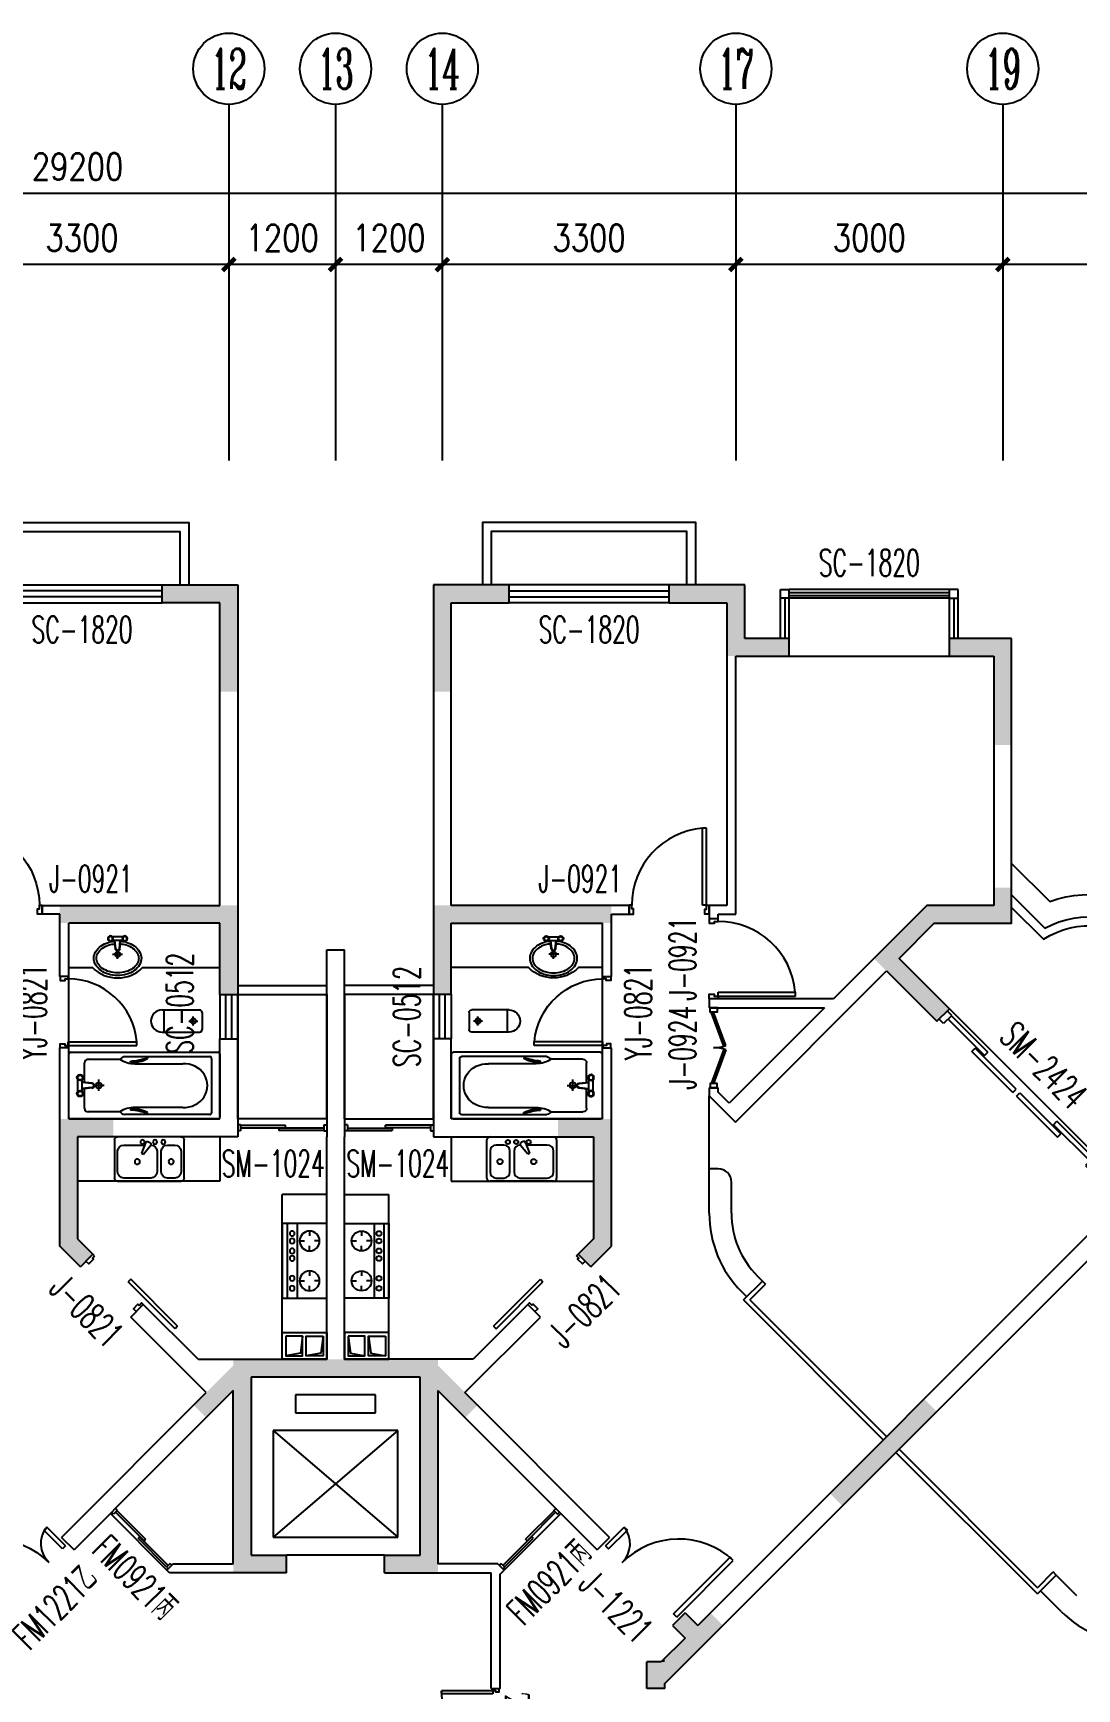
# Model space of a CAD drawing. Header units: millimetres. Extents: x 1419 to 57277, y 397 to 33224.
# Drawn here: x 30777 to 42510, y 14620 to 33224 of the extents above; entities that cross this region are included whole.
import ezdxf
from ezdxf.enums import TextEntityAlignment as Align

# ---------------------------------------------------------------- set-up
doc = ezdxf.new("R2010")
doc.units = ezdxf.units.MM
for name, color, linetype in [('AXIS', 3, 'Continuous'), ('AXIS_TEXT', 7, 'Continuous'), ('COLM', 1, 'Continuous'), ('GROUND', 2, 'Continuous'), ('PUB_WINDW', 7, 'Continuous'), ('STAIR', 2, 'Continuous'), ('WA-GJ', 254, 'Continuous'), ('WALL', 255, 'Continuous'), ('WC', 4, 'Continuous'), ('WINDOW', 2, 'Continuous')]:
    doc.layers.add(name, color=color, linetype=linetype)
doc.styles.add('_TXT', font='SIMPLEX.shx', dxfattribs={"width": 0.6})
doc.styles.add('COMPLEX', font='COMPLEX')
doc.styles.add('DIM_FONT', font='SIMPLEX', dxfattribs={"width": 0.8})
doc.styles.add('HZ_TXT', font='TXT.shx', dxfattribs={"width": 0.6, "bigfont": 'hztxt.shx'})
doc.styles.add('ROMANS', font='romans.shx', dxfattribs={"width": 0.7})
doc.styles.add('SIMPLEX', font='SIMPLEX.SHX')
doc.dimstyles.new('AXIS', dxfattribs={"dimtxt": 300, "dimasz": 1, "dimexe": 250, "dimexo": 300, "dimgap": 0.09, "dimtad": 1, "dimdec": 0, "dimzin": 0, "dimdsep": 46, "dimtxsty": 'DIM_FONT', "dimblk": '_DIMX', "dimcen": 0.09, "dimse1": 1, "dimse2": 1, "dimclrt": 7, "dimadec": 0, "dimazin": 0, "dimtfac": 1, "dimtdec": 0, "dimtix": 1, "dimtmove": 2, "dimatfit": 3, "dimldrblk": '_DIMX', "dimfxl": 1, "dimtolj": 1, "dimtzin": 0, "dimarcsym": 0})
doc.dimstyles.new('DIMN', dxfattribs={"dimtxt": 300, "dimasz": 1, "dimexe": 250, "dimexo": 300, "dimgap": 0.09, "dimtad": 1, "dimdec": 0, "dimzin": 0, "dimdsep": 46, "dimtxsty": 'DIM_FONT', "dimblk": '_DIMX', "dimcen": 0.09, "dimclrt": 7, "dimadec": 0, "dimazin": 0, "dimtfac": 1, "dimtdec": 0, "dimtix": 1, "dimtmove": 2, "dimatfit": 3, "dimldrblk": '_DIMX', "dimfxl": 1, "dimtolj": 1, "dimtzin": 0, "dimarcsym": 0})

# ---------------------------------------------------------------- blocks, each defined once
blk = doc.blocks.new('_AXISO')
blk.add_circle((0, 0), 0.5)
at = {"layer": 'AXIS_TEXT', "style": 'COMPLEX', "width": 1.041667}
blk.add_attdef('A', text='', height=0.56, dxfattribs=at).set_placement((-0.25, -0.28), (0.25, -0.28), align=Align.FIT)
blk = doc.blocks.new('_DIMX')
at = {"const_width": 50}
blk.add_lwpolyline([(-70, -70), (70, 70)], dxfattribs=at)
blk = doc.blocks.new('*D76')
at = {"color": 0, "linetype": 'ByBlock', "transparency": 16777216}
blk.add_line((190599, 15900), (187601, 15900), dxfattribs=at)
at = {"layer": 'DEFPOINTS', "color": 0, "linetype": 'ByBlock', "transparency": 16777216}
for p in [(187600, 15900), (187600, 13700), (190600, 13700)]:
    blk.add_point(p, dxfattribs=at)
at = {"color": 0, "linetype": 'ByBlock', "transparency": 16777216, "rotation": 180}
blk.add_blockref('_DIMX', (187600, 15900), dxfattribs=at)
at = {"color": 0, "linetype": 'ByBlock', "transparency": 16777216}
blk.add_blockref('_DIMX', (190600, 15900), dxfattribs=at)
at = {"color": 7, "linetype": 'ByBlock', "transparency": 16777216, "insert": (189100, 16200), "char_height": 300, "attachment_point": 5, "style": 'DIM_FONT'}
blk.add_mtext('\\A1;3000', dxfattribs=at)
blk = doc.blocks.new('*D74')
at = {"color": 0, "linetype": 'ByBlock', "transparency": 16777216}
for p, q in [((165600, 14000), (165600, 16950)), ((194800, 14000), (194800, 16950)), ((194799, 16700), (165601, 16700))]:
    blk.add_line(p, q, dxfattribs=at)
at = {"layer": 'DEFPOINTS', "color": 0, "linetype": 'ByBlock', "transparency": 16777216}
for p in [(165600, 16700), (165600, 13700), (194800, 13700)]:
    blk.add_point(p, dxfattribs=at)
at = {"color": 0, "linetype": 'ByBlock', "transparency": 16777216, "rotation": 180}
blk.add_blockref('_DIMX', (165600, 16700), dxfattribs=at)
at = {"color": 0, "linetype": 'ByBlock', "transparency": 16777216}
blk.add_blockref('_DIMX', (194800, 16700), dxfattribs=at)
at = {"color": 7, "linetype": 'ByBlock', "transparency": 16777216, "insert": (180200, 17000), "char_height": 300, "attachment_point": 5, "style": 'DIM_FONT'}
blk.add_mtext('\\A1;29200', dxfattribs=at)
blk = doc.blocks.new('_A8JZH')
for p, q in [((-0.467, -0.056), (-0.467, -1.021)), ((-0.467, -0.056), (-0.417, -0.056)), ((-0.417, -0.056), (-0.417, -1.021)), ((-0.467, -1.021), (-0.417, -1.021))]:
    blk.add_line(p, q)
for points in [[(-0.5, -0.056), (-0.5, 0.056), (-0.444, 0.056), (-0.444, -0.006), (-0.467, -0.006), (-0.467, -0.056)], [(0.5, -0.056), (0.5, 0.056), (0.444, 0.056), (0.444, -0.011), (0.467, -0.011), (0.467, -0.056)]]:
    blk.add_lwpolyline(points, close=True)
at = {"color": 15}
blk.add_arc((-0.5, -0.056), 0.967, 274.9454, 0, dxfattribs=at)
blk = doc.blocks.new('_A6XQE')
for p, q in [((-0.472, 0), (-0.472, -0.749)), ((-0.472, 0), (-0.43, 0)), ((-0.43, 0), (-0.43, -0.749)), ((0.43, 0), (0.43, -0.248)), ((0.472, 0), (0.43, 0)), ((0.472, 0), (0.472, -0.248)), ((0.472, -0.248), (0.43, -0.248)), ((-0.472, -0.749), (-0.43, -0.749))]:
    blk.add_line(p, q)
at = {"color": 15}
for centre, radius, start, end in [((-0.5, 0), 0.75, 272.1644, 0), ((0.5, 0), 0.25, 180, 263.4944)]:
    blk.add_arc(centre, radius, start, end, dxfattribs=at)
blk = doc.blocks.new('_A3IWM')
for p, q in [((-0.467, 0.033), (-0.5, 0.033)), ((-0.467, -0.033), (-0.467, 0.033)), ((-0.467, 0.029), (0.038, 0.029)), ((-0.467, 0.002), (0.038, 0.002)), ((0.038, 0.002), (0.038, 0.029)), ((0.467, -0.033), (0.467, 0.033)), ((0.467, 0.033), (0.5, 0.033)), ((-0.467, -0.033), (-0.5, -0.033)), ((0.467, -0.002), (-0.038, -0.002)), ((-0.038, -0.002), (-0.038, -0.029)), ((0.467, -0.029), (-0.038, -0.029)), ((0.467, -0.033), (0.5, -0.033))]:
    blk.add_line(p, q)
blk = doc.blocks.new('_E8CLH')
at = {"color": 0, "linetype": 'ByBlock'}
for p, q in [((0, 500), (840, 500)), ((0, 0), (0, 500)), ((196, 420), (196, 364)), ((644, 420), (644, 364)), ((840, 500), (840, 0)), ((84, 308), (140, 308)), ((196, 196), (196, 252)), ((308, 308), (252, 308)), ((532, 308), (588, 308)), ((644, 196), (644, 252)), ((756, 308), (700, 308)), ((840, 168), (0, 168)), ((840, 56), (0, 56)), ((840, 0), (0, 0))]:
    blk.add_line(p, q, dxfattribs=at)
for centre, radius in [((196, 308), 112), ((644, 308), 112), ((112, 112), 28), ((224, 112), 28), ((448, 112), 28), ((532, 112), 28), ((644, 112), 28), ((728, 112), 28)]:
    blk.add_circle(centre, radius, dxfattribs=at)
at = {"style": 'ROMANS', "width": 0.6, "flags": 9}
for tag in ['YSIZE', 'XSIZE']:
    blk.add_attdef(tag, (0, 0), '', height=400, rotation=0.5, dxfattribs=at)
blk = doc.blocks.new('P3050')
at = {"layer": 'WA-GJ'}
for points in [[(0, 0), (0, 300), (500, 300), (500, 0)], [(40, 40), (40, 260), (230, 260), (230, 40)], [(460, 40), (460, 260), (270, 260), (270, 40)]]:
    blk.add_lwpolyline(points, close=True, dxfattribs=at)
at = {"layer": 'WA-GJ', "color": 3}
for points in [[(40, 40), (66, 231), (230, 260)], [(270, 40), (296, 231), (460, 260)]]:
    blk.add_lwpolyline(points, dxfattribs=at)
blk = doc.blocks.new('_A13JER')
for p, q in [((-1.058, -0.2), (-0.125, -0.2)), ((-1.058, -0.25), (-1.058, -0.2)), ((-0.125, -0.25), (-0.125, -0.2)), ((-1.058, -0.25), (-0.125, -0.25))]:
    blk.add_line(p, q)
for points in [[(-0.467, -0.075), (-0.467, -0.125), (-0.5, -0.125), (-0.5, 0.014), (-0.444, 0.014), (-0.444, -0.075)], [(0.467, -0.125), (0.5, -0.125), (0.5, 0.014), (0.444, 0.014), (0.444, -0.081), (0.467, -0.081)]]:
    blk.add_lwpolyline(points, close=True)
blk = doc.blocks.new('_E3NSN')
at = {"color": 0, "linetype": 'ByBlock'}
for p, q in [((-428, 0), (428, 0)), ((-470, -558), (-470, -42)), ((-428, -196), (-428, -474)), ((-244, -112), (-344, -112)), ((-160, -474), (-160, -196)), ((-104, -196), (-104, -474)), ((79.875636, -236.492256), (-16.386348, -119.56056)), ((10.769144, -66.235428), (-8.769144, -77.515872)), ((50.98952, -80.661084), (104.124364, -222.492256)), ((344, -112), (62.730144, -112)), ((104.124364, -222.492256), (79.875636, -236.492256)), ((428, -474), (428, -196)), ((470, -42), (470, -558)), ((428, -600), (-428, -600)), ((-344, -558), (-244, -558)), ((-20, -558), (344, -558))]:
    blk.add_line(p, q, dxfattribs=at)
for centre, radius in [((-188, -70), 28), ((-76, -70), 28), ((92, -70), 28), ((-294, -335), 35), ((162, -335), 35)]:
    blk.add_circle(centre, radius, dxfattribs=at)
for centre, radius, start, end in [((-428, -42), 42, 90, 180), ((428, -42), 42, 0, 90), ((-344, -196), 84, 90, 180), ((-244, -196), 84, 0, 90), ((-20, -196), 84, 90, 180), ((5.230856, -101.764572), 28, 120, 219.462322), ((24.769144, -90.484128), 28, 20.537678, 120), ((344, -196), 84, 0, 90), ((-428, -558), 42, 180, 270), ((-344, -474), 84, 180, 270), ((-244, -474), 84, 270, 0), ((-20, -474), 84, 180, 270), ((344, -474), 84, 270, 0), ((428, -558), 42, 270, 0)]:
    blk.add_arc(centre, radius, start, end, dxfattribs=at)
at = {"style": 'ROMANS', "width": 0.6, "flags": 9}
for tag in ['YSIZE', 'XSIZE']:
    blk.add_attdef(tag, (0, 0), '', height=400, rotation=0.5, dxfattribs=at)
blk = doc.blocks.new('_WBLK')
for p, q in [((-0.5, 0.5), (0.5, 0.5)), ((0.5, 0.167), (-0.5, 0.167)), ((0.5, -0.167), (-0.5, -0.167)), ((-0.5, -0.5), (0.5, -0.5))]:
    blk.add_line(p, q)
at = {"style": 'SIMPLEX', "flags": 9}
blk.add_attdef('A', text='', height=1, dxfattribs=at).set_placement((0, 1.5), align=Align.MIDDLE)
blk = doc.blocks.new('_A5IWX')
for p, q in [((-0.027, 0.152), (-0.445, 0)), ((-0.436, -0.026), (-0.445, 0)), ((-0.018, 0.127), (-0.436, -0.026)), ((-0.018, 0.127), (-0.027, 0.152)), ((0.018, 0.127), (0.027, 0.152)), ((0.018, 0.127), (0.436, -0.026)), ((0.027, 0.152), (0.445, 0)), ((0.436, -0.026), (0.445, 0))]:
    blk.add_line(p, q)
for points in [[(-0.5, 0.045), (-0.445, 0.045), (-0.445, -0.045), (-0.5, -0.045)], [(0.5, 0.045), (0.445, 0.045), (0.445, -0.045), (0.5, -0.045)]]:
    blk.add_lwpolyline(points, close=True)
for centre, start, end in [((-0.445, 0), 0, 20), ((0.445, 0), 160, 180)]:
    blk.add_arc(centre, 0.445, start, end)
blk = doc.blocks.new('*D51')
at = {"color": 0, "linetype": 'ByBlock', "transparency": 16777216}
blk.add_line((181899, 15900), (178601, 15900), dxfattribs=at)
at = {"layer": 'DEFPOINTS', "color": 0, "linetype": 'ByBlock', "transparency": 16777216}
for p in [(178600, 15900), (178600, 13700), (181900, 13700)]:
    blk.add_point(p, dxfattribs=at)
at = {"color": 0, "linetype": 'ByBlock', "transparency": 16777216, "rotation": 180}
blk.add_blockref('_DIMX', (178600, 15900), dxfattribs=at)
at = {"color": 0, "linetype": 'ByBlock', "transparency": 16777216}
blk.add_blockref('_DIMX', (181900, 15900), dxfattribs=at)
at = {"color": 7, "linetype": 'ByBlock', "transparency": 16777216, "insert": (180250, 16200), "char_height": 300, "attachment_point": 5, "style": 'DIM_FONT'}
blk.add_mtext('\\A1;3300', dxfattribs=at)
blk = doc.blocks.new('_E9UKO')
for p, q in [((-60, 197), (60, 197)), ((-60, 155), (60, 155)), ((59, 0), (-54, 0)), ((-25, 62), (-35, 155)), ((-20, 63), (-30, 155)), ((0, -52), (0, 49)), ((20, 63), (30, 155)), ((25, 62), (35, 155))]:
    blk.add_line(p, q)
for points in [[(-34, 147, 0.047489), (-104, 134, 0.082314), (-186, 94, 0.106842), (-247, 28, 0.13438), (-267, -45, 0.13438), (-247, -117, 0.106842), (-186, -183, 0.082314), (-104, -223, 0.07067), (0, -238, 0.07067), (104, -223, 0.082314), (186, -183, 0.106842), (247, -117, 0.13438), (267, -45, 0.13438)], [(-31, 117, 0.047962), (-95, 105, 0.082314), (-169, 70, 0.106842), (-222, 13, 0.13438), (-237, -45, 0.13438), (-222, -102, 0.106842), (-169, -159, 0.082314), (-95, -194, 0.07067), (0, -208, 0.07067), (95, -194, 0.082314), (169, -159, 0.106842), (222, -102, 0.13438), (237, -45, 0.13438)], [(237, -45, 0.13438), (222, 13, 0.106842), (169, 70, 0.082314), (95, 105, 0.047923), (31, 117, 0.048274)], [(267, -45, 0.13438), (247, 28, 0.106842), (186, 94, 0.082314), (104, 134, 0.047453), (34, 147, 0.048274)]]:
    blk.add_lwpolyline(points, format="xyb")
for centre, radius in [((-81, 176), 30.2), ((-81, 176), 23.5), ((81, 176), 30.2), ((81, 176), 23.5), ((0, 0), 29.7)]:
    blk.add_circle(centre, radius)
for radius in [24.8, 19.8]:
    blk.add_arc((0, 63), radius, 180, 0)
at = {"style": 'DIM_FONT', "width": 0.8, "flags": 9}
for tag in ['XSIZE', 'YSIZE']:
    blk.add_attdef(tag, (0, 0), '', height=0.5, dxfattribs=at)
blk = doc.blocks.new('*D48')
at = {"color": 0, "linetype": 'ByBlock', "transparency": 16777216}
blk.add_line((184299, 15900), (183101, 15900), dxfattribs=at)
at = {"layer": 'DEFPOINTS', "color": 0, "linetype": 'ByBlock', "transparency": 16777216}
for p in [(183100, 15900), (183100, 13700), (184300, 13700)]:
    blk.add_point(p, dxfattribs=at)
at = {"color": 0, "linetype": 'ByBlock', "transparency": 16777216, "rotation": 180}
blk.add_blockref('_DIMX', (183100, 15900), dxfattribs=at)
at = {"color": 0, "linetype": 'ByBlock', "transparency": 16777216}
blk.add_blockref('_DIMX', (184300, 15900), dxfattribs=at)
at = {"color": 7, "linetype": 'ByBlock', "transparency": 16777216, "insert": (183700, 16200), "char_height": 300, "attachment_point": 5, "style": 'DIM_FONT'}
blk.add_mtext('\\A1;1200', dxfattribs=at)
blk = doc.blocks.new('*D47')
at = {"color": 0, "linetype": 'ByBlock', "transparency": 16777216}
blk.add_line((183099, 15900), (181901, 15900), dxfattribs=at)
at = {"layer": 'DEFPOINTS', "color": 0, "linetype": 'ByBlock', "transparency": 16777216}
for p in [(181900, 15900), (181900, 13700), (183100, 13700)]:
    blk.add_point(p, dxfattribs=at)
at = {"color": 0, "linetype": 'ByBlock', "transparency": 16777216, "rotation": 180}
blk.add_blockref('_DIMX', (181900, 15900), dxfattribs=at)
at = {"color": 0, "linetype": 'ByBlock', "transparency": 16777216}
blk.add_blockref('_DIMX', (183100, 15900), dxfattribs=at)
at = {"color": 7, "linetype": 'ByBlock', "transparency": 16777216, "insert": (182500, 16200), "char_height": 300, "attachment_point": 5, "style": 'DIM_FONT'}
blk.add_mtext('\\A1;1200', dxfattribs=at)
blk = doc.blocks.new('*D46')
at = {"color": 0, "linetype": 'ByBlock', "transparency": 16777216}
blk.add_line((187599, 15900), (184301, 15900), dxfattribs=at)
at = {"layer": 'DEFPOINTS', "color": 0, "linetype": 'ByBlock', "transparency": 16777216}
for p in [(184300, 15900), (184300, 13700), (187600, 13700)]:
    blk.add_point(p, dxfattribs=at)
at = {"color": 0, "linetype": 'ByBlock', "transparency": 16777216, "rotation": 180}
blk.add_blockref('_DIMX', (184300, 15900), dxfattribs=at)
at = {"color": 0, "linetype": 'ByBlock', "transparency": 16777216}
blk.add_blockref('_DIMX', (187600, 15900), dxfattribs=at)
at = {"color": 7, "linetype": 'ByBlock', "transparency": 16777216, "insert": (185950, 16200), "char_height": 300, "attachment_point": 5, "style": 'DIM_FONT'}
blk.add_mtext('\\A1;3300', dxfattribs=at)
blk = doc.blocks.new('_A2FPW')
for p, q in [((-0.4697, 0.0268), (-0.5, 0.0268)), ((-0.4697, 0.0268), (-0.4697, -0.0268)), ((-0.4697, 0.0253), (-0.2292, 0.0253)), ((-0.4697, 0.0031), (-0.2292, 0.0031)), ((-0.2292, 0.0031), (-0.2292, 0.0253)), ((0.2292, 0.0031), (0.2292, 0.0253)), ((0.4697, 0.0253), (0.2292, 0.0253)), ((0.4697, 0.0031), (0.2292, 0.0031)), ((0.4697, 0.0268), (0.5, 0.0268)), ((0.4697, 0.0268), (0.4697, -0.0268)), ((-0.4697, -0.0268), (-0.5, -0.0268)), ((-0.0125, -0.0031), (-0.2833, -0.0031)), ((-0.2833, -0.0253), (-0.2833, -0.0031)), ((-0.0125, -0.0253), (-0.2833, -0.0253)), ((-0.0125, -0.0253), (-0.0125, -0.0031)), ((0.0125, -0.0031), (0.2833, -0.0031)), ((0.0125, -0.0253), (0.0125, -0.0031)), ((0.0125, -0.0253), (0.2833, -0.0253)), ((0.2833, -0.0253), (0.2833, -0.0031)), ((0.4697, -0.0268), (0.5, -0.0268))]:
    blk.add_line(p, q)
blk = doc.blocks.new('*D31')
at = {"color": 0, "linetype": 'ByBlock', "transparency": 16777216}
blk.add_line((194799, 15900), (190601, 15900), dxfattribs=at)
at = {"layer": 'DEFPOINTS', "color": 0, "linetype": 'ByBlock', "transparency": 16777216}
for p in [(190600, 15900), (190600, 13700), (194800, 13700)]:
    blk.add_point(p, dxfattribs=at)
at = {"color": 0, "linetype": 'ByBlock', "transparency": 16777216, "rotation": 180}
blk.add_blockref('_DIMX', (190600, 15900), dxfattribs=at)
at = {"color": 0, "linetype": 'ByBlock', "transparency": 16777216}
blk.add_blockref('_DIMX', (194800, 15900), dxfattribs=at)
at = {"color": 7, "linetype": 'ByBlock', "transparency": 16777216, "insert": (192700, 16200), "char_height": 300, "attachment_point": 5, "style": 'DIM_FONT'}
blk.add_mtext('\\A1;4200', dxfattribs=at)
blk = doc.blocks.new('_A9IZU')
for p, q in [((-0.48, -0.028), (-0.45, -0.028)), ((-0.48, -0.028), (-0.48, -0.508)), ((-0.45, -0.028), (-0.45, -0.508)), ((0.48, -0.028), (0.45, -0.028)), ((0.45, -0.028), (0.45, -0.508)), ((0.48, -0.028), (0.48, -0.508)), ((-0.48, -0.508), (-0.45, -0.508)), ((0.48, -0.508), (0.45, -0.508))]:
    blk.add_line(p, q)
for points in [[(-0.5, 0.028), (-0.467, 0.028), (-0.467, 0.002), (-0.48, 0.002), (-0.48, -0.028), (-0.5, -0.028)], [(0.5, 0.028), (0.467, 0.028), (0.467, 0.002), (0.48, 0.002), (0.48, -0.028), (0.5, -0.028)]]:
    blk.add_lwpolyline(points, close=True)
at = {"color": 15}
for centre, start, end in [((-0.48, -0.028), 270, 0), ((0.48, -0.028), 180, 270)]:
    blk.add_arc(centre, 0.48, start, end, dxfattribs=at)
blk = doc.blocks.new('_E2OIE')
for p, q in [((20, 0), (730, 0)), ((0, -1679), (0, -21)), ((120, -178), (339, -178)), ((309, -103), (441, -103)), ((309, -153), (441, -153)), ((348, -262), (336, -153)), ((353, -261), (341, -153)), ((397, -261), (409, -153)), ((402, -262), (414, -153)), ((411, -178), (630, -178)), ((750, -21), (750, -1679)), ((80, -574), (80, -220)), ((442, -336), (317, -336)), ((377, -397), (377, -278)), ((670, -220), (670, -574)), ((50, -1585), (50, -626)), ((112, -695), (100, -695)), ((130, -1282), (130, -744)), ((620, -744), (620, -1282)), ((638, -695), (650, -695)), ((700, -626), (700, -1585)), ((62, -884), (72, -884)), ((688, -884), (678, -884)), ((680, -1607), (70, -1607)), ((730, -1700), (20, -1700))]:
    blk.add_line(p, q)
for centre, major_axis, start_param, end_param in [((20, -21), (0, 21.3), 0, 1.570796), ((120, -220), (0, 42.5), 0, 1.570796), ((630, -220), (0, 42.5), 4.712389, 6.283185), ((730, -21), (0, 21.3), -1.570796, 0), ((375, -261), (0, 29.2), 1.570796, 4.712389), ((375, -261), (0, 23.4), 1.570796, 4.712389), ((214, -696), (0, 188), 0.860776, 1.189936), ((-625, -627), (0, 774), 4.374402, 4.625021), ((-175, -727), (0, 306), 4.170788, 4.814663), ((-154, -745), (0, 301), -1.568925, -0.968011), ((904, -745), (0, 301), 0.968011, 1.568925), ((925, -727), (0, 306), 1.468522, 2.112397), ((1375, -627), (0, 774), 1.658164, 1.908783), ((536, -696), (0, 188), -1.189936, -0.860776), ((375, -1298), (0, 261), 1.508893, 4.774293), ((70, -1585), (0, 21.3), 1.570796, 3.141593), ((680, -1585), (0, 21.2), 3.141593, 4.712389), ((20, -1679), (0, 21.3), 1.570796, 3.141593), ((730, -1679), (0, 21.3), 3.141593, 4.712389)]:
    blk.add_ellipse(centre, major_axis=major_axis, ratio=0.941176, start_param=start_param, end_param=end_param)
for centre, major_axis in [((285, -128), (0, 35.6)), ((285, -128), (0, 27.7)), ((465, -128), (0, 35.6)), ((465, -128), (0, 27.7)), ((377, -336), (0, 35.1))]:
    blk.add_ellipse(centre, major_axis=major_axis, ratio=0.941176)
at = {"style": 'DIM_FONT', "width": 0.8, "flags": 9}
for tag in ['XSIZE', 'YSIZE']:
    blk.add_attdef(tag, (0, 0), '', height=0.5, dxfattribs=at)
blk = doc.blocks.new('_A1XUY')
for p, q in [((0.417, 0.056), (0.417, 1.021)), ((0.467, 1.021), (0.417, 1.021)), ((0.467, 0.056), (0.467, 1.021)), ((0.467, 0.056), (0.417, 0.056))]:
    blk.add_line(p, q)
for points in [[(-0.5, 0.056), (-0.5, -0.056), (-0.444, -0.056), (-0.444, 0.011), (-0.467, 0.011), (-0.467, 0.056)], [(0.5, 0.056), (0.5, -0.056), (0.444, -0.056), (0.444, 0.006), (0.467, 0.006), (0.467, 0.056)]]:
    blk.add_lwpolyline(points, close=True)
at = {"color": 15}
blk.add_arc((0.5, 0.056), 0.967, 94.9454, 180, dxfattribs=at)
blk = doc.blocks.new('_E3KWO')
for p, q in [((-95, 0), (95, 0)), ((-125, -450), (-125, -30)), ((50, -100), (-50, -100)), ((0, -150), (0, -50)), ((125, -450), (125, -30)), ((-125, -430), (125, -430))]:
    blk.add_line(p, q)
blk.add_circle((0, -100), 30)
for centre, radius, start, end in [((-95, -30), 30, 90, 180), ((95, -30), 30, 0, 90), ((0, -450), 125, 180, 0)]:
    blk.add_arc(centre, radius, start, end)
blk = doc.blocks.new('1T4F62')
at = {"layer": 'AXIS'}
for p, q in [((16200, 4000), (16200, 0)), ((17400, 4000), (17400, 0)), ((18600, 4000), (18600, 0)), ((21900, 4000), (21900, 0)), ((24900, 4000), (24900, 0))]:
    blk.add_line(p, q, dxfattribs=at)
at = {"layer": 'COLM'}
blk.add_line((24158.1, -6302.6), (24299.5, -6161.2), dxfattribs=at)
for points in [[(15450, -1600), (15450, -1400), (16300, -1600), (16300, -1400)], [(19350, -1600), (19350, -1400), (18500, -1600), (18500, -1400)], [(21800, -1600), (21800, -1400), (21150, -1600), (21150, -1400)], [(22000, -2200), (21800, -2200), (22000, -1400), (21800, -1400)], [(16300, -1600), (16100, -1600), (16300, -2600), (16100, -2600)], [(18500, -1600), (18700, -1600), (18500, -2600), (18700, -2600)], [(22499.4, -2200), (22499.4, -2000), (21999.4, -2200), (21999.4, -2000)], [(24800, -2200), (24800, -2000), (24300, -2200), (24300, -2000)], [(24800, -3200), (25000, -3200), (24800, -2000), (25000, -2000)], [(25000, -4800), (24800, -4800), (25000, -5200), (24800, -5200)], [(14300, -5200), (14300, -5000), (16300, -5200), (16300, -5000)], [(20500, -5200), (20500, -5000), (18500, -5200), (18500, -5000)], [(24129.3, -5200), (24046.4, -5000), (23733.8, -5595.5), (23592.4, -5454.1)], [(24800, -5200), (24800, -5000), (24129.3, -5200), (24046.4, -5000)], [(16300, -5100), (16100, -5100), (16300, -6000), (16100, -6000)], [(18500, -5100), (18700, -5100), (18500, -6000), (18700, -6000)], [(24158.1, -6302.6), (23451, -5595.5), (24299.5, -6161.2), (23592.4, -5454.1)], [(14500, -7400), (14300, -7400), (14500, -8746.4), (14300, -8829.3)], [(14300, -7600), (14300, -7400), (14900, -7600), (14900, -7400)], [(20500, -7600), (20500, -7400), (19900, -7600), (19900, -7400)], [(20300, -7400), (20500, -7400), (20300, -8746.4), (20500, -8829.3)], [(14500, -8746.4), (14300, -8829.3), (14672.5, -8918.9), (14531, -9060.3)], [(20300, -8746.4), (20500, -8829.3), (20127.5, -8918.9), (20269, -9060.3)], [(15803.8, -10616), (16250, -10169.8), (15945.2, -10757.4), (16250, -10452.6)], [(16250, -10300), (16250, -10100), (18550, -10300), (18550, -10100)], [(18996.2, -10616), (18550, -10169.8), (18854.8, -10757.4), (18550, -10452.6)], [(16450, -12500), (16250, -12500), (16450, -10300), (16250, -10300)], [(18550, -10300), (18350, -10300), (18550, -12500), (18350, -12500)], [(22956, -11605.9), (24016.6, -10545.2), (23097.4, -11747.3), (24158.1, -10686.7)], [(16850, -12500), (16850, -12300), (16450, -12500), (16450, -12300)], [(17950, -12500), (17950, -12300), (18350, -12500), (18350, -12300)], [(21100, -13461.9), (21100, -13744.7), (21612.5, -12949.4), (21753.9, -13090.8)], [(21188.2, -13090.8), (21329.6, -12949.4), (21329.6, -13232.2), (21471.1, -13090.8)], [(21100, -13500), (21100, -13800), (20900, -13500), (20900, -13800)], [(21100, -13461.9), (21100, -13500), (21061.9, -13500)]]:
    blk.add_solid(points, dxfattribs=at)
at = {"layer": 'GROUND'}
for p, q in [((14400, -6600), (14400, -5800)), ((20400, -6600), (20400, -5800)), ((14868.5, -11834.2), (15504.9, -12470.5)), ((19931.5, -11834.2), (19295.1, -12470.5))]:
    blk.add_line(p, q, dxfattribs=at)
at = {"layer": 'STAIR'}
for p, q in [((16300, -5900), (17300, -5900)), ((18500, -5900), (17500, -5900)), ((17850, -10500), (16950, -10500)), ((16950, -10500), (16950, -10700)), ((17850, -10700), (17850, -10500)), ((16950, -10700), (17850, -10700)), ((16700, -10900), (16700, -12100)), ((18100, -10900), (16700, -12100)), ((16700, -10900), (18100, -12100)), ((18100, -10900), (16700, -10900)), ((18100, -12100), (18100, -10900)), ((16700, -12100), (18100, -12100)), ((17950, -12300), (16850, -12300))]:
    blk.add_line(p, q, dxfattribs=at)
for points in [[(25000, -4528.2), (25428.8, -4957, -0.6367145), (27094.6, -6622.9), (27393.1, -6921.3), (27180.9, -7133.5), (27304.7, -7257.2)], [(25000, -4881.8), (25373.4, -5255.2, -0.745356), (26796.4, -6678.2), (27039.5, -6921.3), (26827.4, -7133.5), (27127.9, -7434)]]:
    blk.add_lwpolyline(points, format="xyb", dxfattribs=at)
blk.add_lwpolyline([(25000, -5023.2), (25357.5, -5380.7, -0.8075729), (26670.9, -6694.1), (26898.1, -6921.3), (26686, -7133.5), (27057.2, -7504.7), (26350.1, -8211.8), (23733.8, -5595.5), (24129.3, -5200), (25000, -5200)], format="xyb", close=True, dxfattribs=at)
for points in [[(16300, -6000), (17300, -6000), (17300, -7400), (16300, -7400)], [(18500, -6000), (17500, -6000), (17500, -7400), (18500, -7400)]]:
    blk.add_lwpolyline(points, close=True, dxfattribs=at)
at = {"layer": 'WALL'}
for p, q in [((15450, -1400), (16300, -1400)), ((15450, -1600), (15450, -1400)), ((16300, -1400), (16300, -6000)), ((18500, -1400), (18500, -6000)), ((19350, -1400), (18500, -1400)), ((19350, -1600), (19350, -1400)), ((21150, -1600), (21150, -1400)), ((22000, -1400), (21150, -1400)), ((22000, -2000), (22000, -1400)), ((16100, -1600), (15450, -1600)), ((16100, -5000), (16100, -1600)), ((18700, -5000), (18700, -1600)), ((18700, -1600), (19350, -1600)), ((21150, -1600), (21800, -1600)), ((21800, -1600), (21800, -5000)), ((22500, -2000), (22000, -2000)), ((22500, -2200), (22500, -2000)), ((25000, -2000), (24300, -2000)), ((24300, -2200), (24300, -2000)), ((25000, -5200), (25000, -2000)), ((21900, -2200), (22500, -2200)), ((21900, -5100), (21900, -2200)), ((24300, -2200), (24800, -2200)), ((24800, -2200), (24800, -5000)), ((14100, -5000), (16100, -5000)), ((14100, -5100), (14100, -5000)), ((20700, -5000), (18700, -5000)), ((20700, -5100), (20700, -5000)), ((21600, -5100), (21600, -5000)), ((21800, -5000), (21600, -5000)), ((24046.4, -5000), (22996.4, -6050)), ((24800, -5000), (24046.4, -5000)), ((14300, -5100), (14100, -5100)), ((14300, -5800), (14300, -5100)), ((16100, -5200), (14400, -5200)), ((14400, -5800), (14400, -5200)), ((16100, -6000), (16100, -5200)), ((18700, -6000), (18700, -5200)), ((18700, -5200), (20400, -5200)), ((20400, -5800), (20400, -5200)), ((20500, -5100), (20700, -5100)), ((20500, -5800), (20500, -5100)), ((21600, -5100), (21600, -5150)), ((21700, -5150), (21600, -5150)), ((21700, -5150), (21700, -5100)), ((21700, -5100), (21900, -5100)), ((23733.8, -5595.5), (24129.3, -5200)), ((24129.3, -5200), (25000, -5200)), ((17300, -7400), (17300, -5500)), ((17300, -5500), (17500, -5500)), ((17500, -7400), (17500, -5500)), ((21894.7, -7434.6), (23592.4, -5736.9)), ((23592.4, -5736.9), (24158.1, -6302.6)), ((24299.5, -6161.2), (23733.8, -5595.5)), ((14400, -5800), (14300, -5800)), ((20400, -5800), (20500, -5800)), ((16100, -6000), (16300, -6000)), ((18700, -6000), (18500, -6000)), ((21700, -6050), (21600, -6050)), ((21600, -6050), (21600, -6150)), ((22996.4, -6050), (21700, -6050)), ((21700, -6150), (21600, -6150)), ((21700, -6150), (22896.4, -6150)), ((22896.4, -6150), (21824, -7222.5)), ((24158.1, -6302.6), (24299.5, -6161.2)), ((16100, -6500), (16300, -6500)), ((16100, -7400), (16100, -6500)), ((16300, -6500), (16300, -7400)), ((18700, -6500), (18500, -6500)), ((18500, -6500), (18500, -7400)), ((18700, -7400), (18700, -6500)), ((14300, -8829.3), (14300, -6600)), ((14400, -6600), (14300, -6600)), ((14400, -7400), (14400, -6600)), ((20400, -7400), (20400, -6600)), ((20400, -6600), (20500, -6600)), ((20500, -8829.3), (20500, -6600)), ((21700, -7050), (21600, -7050)), ((21600, -7050), (21600, -7139.9)), ((21700, -7098.5), (21700, -7050)), ((21600, -7139.9), (21894.7, -7434.6)), ((21824, -7222.5), (21700, -7098.5)), ((14400, -7400), (16100, -7400)), ((16300, -7400), (16300, -7600)), ((17300, -7400), (17300, -7600)), ((17500, -7400), (17500, -7600)), ((18500, -7400), (18500, -7600)), ((20400, -7400), (18700, -7400)), ((14500, -7600), (14500, -8746.4)), ((16300, -7600), (14500, -7600)), ((17300, -10100), (17300, -7600)), ((17500, -10100), (17500, -7600)), ((18500, -7600), (20300, -7600)), ((20300, -7600), (20300, -8746.4)), ((21100, -13744.7), (26774.4, -8070.4)), ((26208.7, -8353.2), (21471.1, -13090.8)), ((14531, -9060.3), (14300, -8829.3)), ((14500, -8746.4), (14672.5, -8918.9)), ((14531, -9060.3), (14672.5, -8918.9)), ((20300, -8746.4), (20127.5, -8918.9)), ((20269, -9060.3), (20127.5, -8918.9)), ((20269, -9060.3), (20500, -8829.3)), ((15096.7, -9626), (15238.1, -9484.6)), ((15238.1, -9484.6), (15853.6, -10100)), ((19561.9, -9484.6), (18946.4, -10100)), ((19703.3, -9626), (19561.9, -9484.6)), ((15945.2, -10474.5), (15096.7, -9626)), ((18854.8, -10474.5), (19703.3, -9626)), ((15853.6, -10100), (17300, -10100)), ((18946.4, -10100), (17500, -10100)), ((16450, -10300), (16450, -12300)), ((18350, -10300), (16450, -10300)), ((18350, -12300), (18350, -10300)), ((14318.9, -12100.9), (15945.2, -10474.5)), ((16250, -10452.6), (14939.2, -11763.4)), ((16250, -12400), (16250, -10452.6)), ((18550, -10452.6), (18550, -12400)), ((18550, -10452.6), (19860.8, -11763.4)), ((20481.1, -12100.9), (18854.8, -10474.5)), ((14868.5, -11834.2), (14460.3, -12242.3)), ((14939.2, -11763.4), (14868.5, -11834.2)), ((19860.8, -11763.4), (19931.5, -11834.2)), ((19931.5, -11834.2), (20339.7, -12242.3)), ((14318.9, -12100.9), (14460.3, -12242.3)), ((20481.1, -12100.9), (20339.7, -12242.3)), ((15575.4, -12400), (15504.9, -12470.5)), ((15575.4, -12400), (16250, -12400)), ((15575.6, -12399.8), (15575.7, -12400)), ((16450, -12300), (16850, -12300)), ((16850, -12500), (16850, -12300)), ((17950, -12300), (18350, -12300)), ((17950, -12500), (17950, -12300)), ((19224.3, -12400), (18550, -12400)), ((19224.4, -12399.8), (19224.3, -12400)), ((19224.4, -12399.8), (19295.1, -12470.5)), ((15534.3, -12500), (15504.9, -12470.5)), ((16850, -12500), (15534.3, -12500)), ((17950, -12500), (19150, -12500)), ((19150, -13800), (19150, -12500)), ((19250, -12515.7), (19295.1, -12470.5)), ((19250, -13800), (19250, -12515.7)), ((21329.6, -12949.4), (21188.2, -13090.8)), ((21329.6, -12949.4), (21471.1, -13090.8)), ((21188.2, -13090.8), (21329.6, -13232.2)), ((21329.6, -13232.2), (21061.9, -13500)), ((20900, -13800), (20900, -13500)), ((21061.9, -13500), (20900, -13500)), ((21100, -13800), (21100, -13744.7)), ((19150, -13800), (19250, -13800)), ((21100, -13800), (20900, -13800))]:
    blk.add_line(p, q, dxfattribs=at)
at = {"layer": 'WC'}
for p, q in [((16100, -7600), (16100, -8100)), ((18700, -7600), (18700, -8100)), ((16100, -8100), (14500, -8100)), ((18700, -8100), (20300, -8100)), ((16800, -10100), (16800, -8250)), ((17300, -8250), (16800, -8250)), ((17500, -8250), (18000, -8250)), ((18000, -10100), (18000, -8250))]:
    blk.add_line(p, q, dxfattribs=at)
for points in [[(14400, -5700), (14668.9, -5700, 0.4105815), (15231.1, -5700), (16100, -5700)], [(20400, -5700), (20131.1, -5700, -0.4105815), (19568.9, -5700), (18700, -5700)]]:
    blk.add_lwpolyline(points, format="xyb", dxfattribs=at)
at = {"layer": 'WINDOW'}
for p, q in [((22400, -2000), (22400, -1450)), ((22400, -1450), (22500, -1450)), ((22500, -1550), (22500, -1450)), ((24300, -1550), (24300, -1450)), ((24400, -1450), (24300, -1450)), ((24400, -2000), (24400, -1450)), ((22500, -1550), (22400, -1550)), ((22450, -1550), (22450, -2000)), ((22500, -2000), (22500, -1550)), ((24300, -1550), (24400, -1550)), ((24300, -2000), (24300, -1550)), ((24350, -1550), (24350, -2000)), ((22500, -2200), (24300, -2200)), ((21600, -8459.4), (21600, -7139.9)), ((21700, -7959.4), (21600, -7959.4)), ((21850, -8459.4), (21850, -8109.4)), ((21985.9, -9433.8), (22198.1, -9221.7)), ((22056.7, -9433.8), (22233.4, -9257)), ((22142.9, -9166.5), (22198.1, -9221.7)), ((22198.1, -9221.7), (22233.4, -9257)), ((21966.1, -9343.3), (22021.3, -9398.4)), ((21985.9, -9433.8), (23557, -11004.9)), ((22056.7, -9433.8), (23592.4, -10969.5)), ((25289.4, -12737.3), (23698.4, -11146.3)), ((25289.4, -12666.6), (23733.8, -11110.9)), ((25289.4, -12666.6), (25466.2, -12489.8)), ((25289.4, -12737.3), (25501.6, -12525.1)), ((25501.6, -12525.1), (25466.2, -12489.8)), ((25733.5, -12757.1), (25501.6, -12525.1)), ((25556.7, -12933.9), (25324.8, -12701.9))]:
    blk.add_line(p, q, dxfattribs=at)
for points in [[(13350, -1400), (13350, -700), (15750, -700), (15750, -1400)], [(21450, -1400), (21450, -700), (19050, -700), (19050, -1400)], [(13450, -1400), (13450, -800), (15650, -800), (15650, -1400)], [(21350, -1400), (21350, -800), (19150, -800), (19150, -1400)]]:
    blk.add_lwpolyline(points, dxfattribs=at)
for centre, radius, start, end in [((21700, -8109.4), 150, 360, 90), ((22850, -8459.4), 1250, 180, 225), ((22850, -8459.4), 1000, 180, 225), ((26440.6, -12050), 1250, 225, 270)]:
    blk.add_arc(centre, radius, start, end, dxfattribs=at)
at = {"layer": 'AXIS'}
ref = blk.add_blockref('_AXISO', (16200, 4400), dxfattribs=dict(at, xscale=800.0000000000003, yscale=800.0000000000003, zscale=800.0000000000003))
ref.add_attrib('A', '12', dxfattribs={"layer": '0', "color": 7, "height": 448, "style": 'COMPLEX', "width": 0.646552}).set_placement((16000, 4176), (16400, 4176), align=Align.FIT)
ref = blk.add_blockref('_AXISO', (17400, 4400), dxfattribs=dict(at, xscale=800.0000000000003, yscale=800.0000000000003, zscale=800.0000000000003))
ref.add_attrib('A', '13', dxfattribs={"layer": '0', "color": 7, "height": 448, "style": 'COMPLEX', "width": 0.646552}).set_placement((17200, 4176), (17600, 4176), align=Align.FIT)
ref = blk.add_blockref('_AXISO', (18600, 4400), dxfattribs=dict(at, xscale=800.0000000000003, yscale=800.0000000000003, zscale=800.0000000000003))
ref.add_attrib('A', '14', dxfattribs={"layer": '0', "color": 7, "height": 448, "style": 'COMPLEX', "width": 0.604839}).set_placement((18400, 4176), (18800, 4176), align=Align.FIT)
ref = blk.add_blockref('_AXISO', (21900, 4400), dxfattribs=dict(at, xscale=800.0000000000003, yscale=800.0000000000003, zscale=800.0000000000003))
ref.add_attrib('A', '17', dxfattribs={"layer": '0', "color": 7, "height": 448, "style": 'COMPLEX', "width": 0.646552}).set_placement((21700, 4176), (22100, 4176), align=Align.FIT)
ref = blk.add_blockref('_AXISO', (24900, 4400), dxfattribs=dict(at, xscale=800.0000000000003, yscale=800.0000000000003, zscale=800.0000000000003))
ref.add_attrib('A', '19', dxfattribs={"layer": '0', "color": 7, "height": 448, "style": 'COMPLEX', "width": 0.646552}).set_placement((24700, 4176), (25100, 4176), align=Align.FIT)
at = {"layer": 'WALL', "rotation": 180}
blk.add_blockref('P3050', (17300, -9800), dxfattribs=at)
at = {"layer": 'WALL', "xscale": -1, "rotation": 180}
blk.add_blockref('P3050', (17500, -9800), dxfattribs=at)
at = {"layer": 'WC', "xscale": -1}
blk.add_blockref('_E9UKO', (14950, -5550), dxfattribs=at)
at = {"layer": 'WC'}
blk.add_blockref('_E9UKO', (19850, -5550), dxfattribs=at)
for name, p, rotation in [('_E3KWO', (15900, -6300), 270), ('_E2OIE', (14400, -7400), 90), ('_E8CLH', (18000, -9415), 90)]:
    blk.add_blockref(name, p, dxfattribs=dict(at, rotation=rotation))
at = {"layer": 'WC', "xscale": -1}
for name, p, rotation in [('_E3KWO', (18900, -6300), 90), ('_E2OIE', (20400, -7400), 270), ('_E8CLH', (16800, -9415), 270)]:
    blk.add_blockref(name, p, dxfattribs=dict(at, rotation=rotation))
at = {"layer": 'WC', "yscale": 0.83333, "zscale": 0.83333}
for p, xscale in [((15306.4, -7600), -0.83333), ((19493.6, -7600), 0.83333)]:
    blk.add_blockref('_E3NSN', p, dxfattribs=dict(at, xscale=xscale))
at = {"layer": 'WINDOW'}
ref = blk.add_blockref('_WBLK', (23400, -1500), dxfattribs=dict(at, xscale=-1800, yscale=100.0000000000436, zscale=1800))
ref.add_attrib('A', 'SC-1820', dxfattribs={"layer": '0', "height": 300, "style": '_TXT', "width": 0.6, "flags": 8}).set_placement((23400, -1150), align=Align.MIDDLE)
ref = blk.add_blockref('_WBLK', (14550, -1500), dxfattribs=dict(at, xscale=1800, yscale=200, zscale=1800))
ref.add_attrib('A', 'SC-1820', dxfattribs={"layer": '0', "height": 300, "style": '_TXT', "width": 0.6, "flags": 8}).set_placement((14550, -1900), align=Align.MIDDLE)
ref = blk.add_blockref('_WBLK', (20250, -1500), dxfattribs=dict(at, xscale=-1800, yscale=200, zscale=1800))
ref.add_attrib('A', 'SC-1820', dxfattribs={"layer": '0', "height": 300, "style": '_TXT', "width": 0.6, "flags": 8}).set_placement((20250, -1900), align=Align.MIDDLE)
ref = blk.add_blockref('_A8JZH', (13650, -5050), dxfattribs=dict(at, xscale=900, yscale=-900, zscale=900))
ref.add_attrib('A', 'J-0921', dxfattribs={"layer": '0', "height": 300, "style": '_TXT', "width": 0.6, "flags": 8}).set_placement((14650, -4700), align=Align.MIDDLE)
ref = blk.add_blockref('_A8JZH', (21150, -5050), dxfattribs=dict(at, xscale=-900, yscale=-900, zscale=900))
ref.add_attrib('A', 'J-0921', dxfattribs={"layer": '0', "height": 300, "style": '_TXT', "width": 0.6, "flags": 8}).set_placement((20150, -4700), align=Align.MIDDLE)
ref = blk.add_blockref('_A8JZH', (21650, -5600), dxfattribs=dict(at, xscale=900, yscale=900, zscale=900, rotation=90))
ref.add_attrib('A', 'J-0921', dxfattribs={"layer": '0', "height": 300, "rotation": 90, "style": '_TXT', "width": 0.6, "flags": 8}).set_placement((21300, -5600), align=Align.MIDDLE)
ref = blk.add_blockref('_WBLK', (16200, -6250), dxfattribs=dict(at, xscale=500, yscale=200, zscale=500, rotation=270))
ref.add_attrib('A', 'SC-0512', dxfattribs={"layer": '0', "height": 300, "rotation": 90, "style": '_TXT', "width": 0.6, "flags": 8}).set_placement((15650, -6100), align=Align.MIDDLE)
ref = blk.add_blockref('_A1XUY', (14350, -6200), dxfattribs=dict(at, xscale=-800, yscale=-800, zscale=800, rotation=90))
ref.add_attrib('A', 'YJ-0821', dxfattribs={"layer": '0', "height": 300, "rotation": 90, "style": '_TXT', "width": 0.6, "flags": 8}).set_placement((14000, -6200), align=Align.MIDDLE)
ref = blk.add_blockref('_WBLK', (18600, -6250), dxfattribs=dict(at, xscale=-500, yscale=200, zscale=500, rotation=90))
ref.add_attrib('A', 'SC-0512', dxfattribs={"layer": '0', "height": 300, "rotation": 90, "style": '_TXT', "width": 0.6, "flags": 8}).set_placement((18200, -6250), align=Align.MIDDLE)
ref = blk.add_blockref('_A1XUY', (20450, -6200), dxfattribs=dict(at, xscale=800, yscale=-800, zscale=800, rotation=270))
ref.add_attrib('A', 'YJ-0821', dxfattribs={"layer": '0', "height": 300, "rotation": 90, "style": '_TXT', "width": 0.6, "flags": 8}).set_placement((20800, -6200), align=Align.MIDDLE)
ref = blk.add_blockref('_A5IWX', (21650, -6600), dxfattribs=dict(at, xscale=-900, yscale=-900, zscale=900, rotation=90))
ref.add_attrib('A', 'J-0924', dxfattribs={"layer": '0', "height": 300, "rotation": 90, "style": '_TXT', "width": 0.6, "flags": 8}).set_placement((21300, -6600), align=Align.MIDDLE)
ref = blk.add_blockref('_A2FPW', (25077.3, -7080.4), dxfattribs=dict(at, xscale=-2400, yscale=2400, zscale=2400, rotation=315))
ref.add_attrib('A', 'SM-2424', dxfattribs={"layer": '0', "height": 300, "rotation": 315, "style": '_TXT', "width": 0.6, "flags": 8}).set_placement((25360.1, -6797.6), align=Align.MIDDLE)
ref = blk.add_blockref('_A3IWM', (16800, -7500), dxfattribs=dict(at, xscale=1000, yscale=1000, zscale=1000, rotation=180))
ref.add_attrib('A', 'SM-1024', dxfattribs={"layer": '0', "height": 300, "style": '_TXT', "width": 0.6, "flags": 8}).set_placement((16700, -7900), align=Align.MIDDLE)
ref = blk.add_blockref('_A3IWM', (18000, -7500), dxfattribs=dict(at, xscale=-1000, yscale=1000, zscale=1000, rotation=180))
ref.add_attrib('A', 'SM-1024', dxfattribs={"layer": '0', "height": 300, "style": '_TXT', "width": 0.6, "flags": 8}).set_placement((18100, -7900), align=Align.MIDDLE)
ref = blk.add_blockref('_A13JER', (14884.6, -9272.5), dxfattribs=dict(at, xscale=800, yscale=800, zscale=800, rotation=135))
ref.add_attrib('A', 'J-0821', dxfattribs={"layer": '0', "height": 300, "rotation": 315, "style": '_TXT', "width": 0.6, "flags": 8}).set_placement((14601.7, -9555.3), align=Align.MIDDLE)
ref = blk.add_blockref('_A13JER', (19915.4, -9272.5), dxfattribs=dict(at, xscale=-800, yscale=800, zscale=800, rotation=225))
ref.add_attrib('A', 'J-0821', dxfattribs={"layer": '0', "height": 300, "rotation": 45, "style": '_TXT', "width": 0.6, "flags": 8}).set_placement((20198.3, -9555.3), align=Align.MIDDLE)
ref = blk.add_blockref('_A6XQE', (13965.3, -12595.9), dxfattribs=dict(at, xscale=1200, yscale=-1200, zscale=1200, rotation=45))
ref.add_attrib('A', 'FM1221乙', dxfattribs={"layer": '0', "height": 300, "rotation": 45, "style": 'HZ_TXT', "width": 0.6, "flags": 8}).set_placement((14248.2, -12878.7), align=Align.MIDDLE)
ref = blk.add_blockref('_A6XQE', (20834.7, -12595.9), dxfattribs=dict(at, xscale=-1200, yscale=-1200, zscale=1200, rotation=315))
ref.add_attrib('A', 'J-1221', dxfattribs={"layer": '0', "height": 300, "rotation": 315, "style": '_TXT', "width": 0.6, "flags": 8}).set_placement((20551.8, -12878.7), align=Align.MIDDLE)
ref = blk.add_blockref('_A3IWM', (15222, -12117), dxfattribs=dict(at, xscale=900, yscale=900, zscale=900, rotation=134.9999999999999))
ref.add_attrib('A', 'FM0921丙', dxfattribs={"layer": '0', "height": 300, "rotation": 315, "style": 'HZ_TXT', "width": 0.6, "flags": 8}).set_placement((15150, -12550), align=Align.MIDDLE)
ref = blk.add_blockref('_A3IWM', (19578, -12117), dxfattribs=dict(at, xscale=-900, yscale=900, zscale=900, rotation=225))
ref.add_attrib('A', 'FM0921丙', dxfattribs={"layer": '0', "height": 300, "rotation": 45, "style": 'HZ_TXT', "width": 0.6, "flags": 8}).set_placement((19800, -12600), align=Align.MIDDLE)
ref = blk.add_blockref('_A9IZU', (19200, -14400), dxfattribs=dict(at, xscale=1200, yscale=-1200, zscale=1200, rotation=90))
ref.add_attrib('A', 'FM1221乙', dxfattribs={"layer": '0', "height": 300, "rotation": 90, "style": 'HZ_TXT', "width": 0.6, "flags": 8}).set_placement((19450, -14400), align=Align.MIDDLE)
at = {"layer": 'AXIS'}
dim = blk.add_aligned_dim(p1=(29100, 0), p2=(-100, 0), distance=-3000, dimstyle='DIMN', dxfattribs=at)
dim.commit()
dim.dimension.update_dxf_attribs({"geometry": '*D74', "text_midpoint": (14500, 3300), "insert": (-165700, -13700)})
for base, p1, p2, picture, middle in [((12900, 2200), (16200, 0), (12900, 0), '*D51', (14550, 2500)), ((16200, 2200), (17400, 0), (16200, 0), '*D47', (16800, 2500)), ((17400, 2200), (18600, 0), (17400, 0), '*D48', (18000, 2500)), ((18600, 2200), (21900, 0), (18600, 0), '*D46', (20250, 2500)), ((21900, 2200), (24900, 0), (21900, 0), '*D76', (23400, 2500))]:
    dim = blk.add_linear_dim(base=base, p1=p1, p2=p2, dimstyle='AXIS', dxfattribs=at)
    dim.commit()
    dim.dimension.update_dxf_attribs({"geometry": picture, "text_midpoint": middle, "insert": (-165700, -13700)})
dim = blk.add_linear_dim(base=(24900, 2200), p1=(29100, 0), p2=(24900, 0), angle=0, dimstyle='AXIS', dxfattribs=at)
dim.commit()
dim.dimension.update_dxf_attribs({"geometry": '*D31', "text_midpoint": (27000, 2500), "insert": (-165700, -13700)})

msp = doc.modelspace()

# ---------------------------------------------------------------- block references
at = {"layer": 'PUB_WINDW'}
msp.add_blockref('1T4F62', (16777, 28424), dxfattribs=at)

doc.saveas('drawing.dxf')
